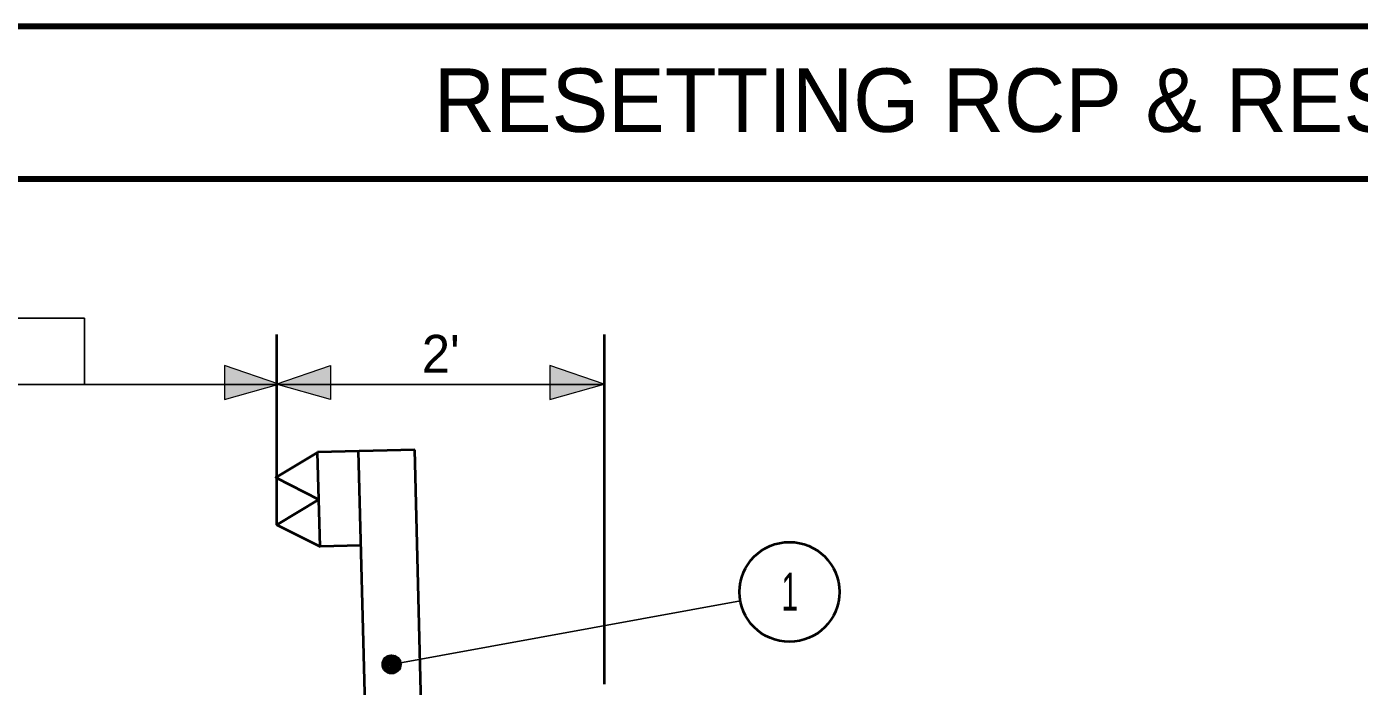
# Model space of a CAD drawing. Extents: x -8731 to 1841, y -62838 to -56618.
# Drawn here: x 553.6 to 1045.2, y -62019.6 to -61776.3 of the extents above; entities that cross this region are included whole.
import ezdxf
from ezdxf.enums import TextEntityAlignment as Align

# ---------------------------------------------------------------- set-up
doc = ezdxf.new("R2010")
doc.units = 0
doc.header["$LTSCALE"] = 5.6
doc.layers.add('1', color=7, linetype='Continuous', lineweight=13)
doc.layers.add('3', color=7, linetype='Continuous', lineweight=40)

msp = doc.modelspace()

# ---------------------------------------------------------------- hatches: boundary and pattern name
at = {"layer": '1'}
for points in [[(646.6, -61908.16), (626.6, -61901.26), (626.6, -61913.76)], [(645.66, -61908.16), (665.66, -61901.26), (665.66, -61913.76)], [(766.6, -61908.16), (746.6, -61901.26), (746.6, -61913.76)]]:
    msp.add_hatch(color=256, dxfattribs=at).paths.add_polyline_path(points)

# ---------------------------------------------------------------- linework, layer by layer
at = {"layer": '1', "lineweight": 100}
for p, q in [((1789.98, -61776.3), (297.74, -61776.3)), ((1789.98, -61832.56), (297.74, -61832.56))]:
    msp.add_line(p, q, dxfattribs=at)
at = {"layer": '1'}
for p, q in [((688.8, -62014.9), (684.6, -62010.7)), ((688.5, -62014.9), (684.6, -62011.16)), ((689.26, -62014.9), (684.74, -62010.24)), ((689.4, -62014.6), (684.9, -62010.1)), ((689.86, -62014.44), (685.06, -62009.8)), ((690.14, -62014.3), (685.2, -62009.36)), ((690.46, -62014.16), (685.5, -62009.2)), ((690.74, -62014), (685.66, -62008.9)), ((690.9, -62013.56), (685.94, -62008.6)), ((691.2, -62013.4), (686.1, -62008.44)), ((691.34, -62013.1), (686.54, -62008.3)), ((691.34, -62012.64), (686.86, -62008)), ((691.5, -62012.2), (687.14, -62008)), ((691.66, -62011.9), (687.6, -62008)), ((691.66, -62011.6), (687.9, -62007.84)), ((691.66, -62011.16), (688.5, -62008)), ((691.66, -62010.7), (688.94, -62008)), ((691.5, -62010.24), (689.4, -62008)), ((688.06, -62014.9), (684.6, -62011.44)), ((687.6, -62014.9), (684.6, -62011.9)), ((687, -62014.76), (684.74, -62012.64))]:
    msp.add_line(p, q, dxfattribs=at)
for points in [[(646.6, -61908.16), (626.6, -61901.26), (626.6, -61913.76)], [(645.66, -61908.16), (665.66, -61901.26), (665.66, -61913.76)], [(766.6, -61908.16), (746.6, -61901.26), (746.6, -61913.76)]]:
    msp.add_lwpolyline(points, close=True, dxfattribs=at)
msp.add_circle((688.2, -62011.45), 3.52, dxfattribs=at)
at = {"layer": '3', "lineweight": 25}
for p, q in [((574.94, -61883.8), (529.94, -61883.8)), ((574.94, -61883.8), (574.94, -61908.24)), ((688.2, -62011.44), (816.9, -61988.04))]:
    msp.add_line(p, q, dxfattribs=at)
at = {"layer": '3'}
for p, q in [((645.9, -61960), (645.9, -61889.8)), ((766.8, -62018.8), (766.8, -61889.8)), ((696.74, -61932.4), (660.9, -61933.16)), ((702.46, -62158.76), (696.74, -61932.4)), ((661.8, -61967.96), (660.9, -61933.3)), ((681.74, -62159.2), (676.06, -61932.84)), ((676.8, -61967.64), (661.8, -61967.96))]:
    msp.add_line(p, q, dxfattribs=at)
at = {"layer": '3', "lineweight": 25}
msp.add_lwpolyline([(766.8, -61908.24), (645.9, -61908.24), (503.86, -61908.24)], dxfattribs=at)
at = {"layer": '3'}
msp.add_lwpolyline([(660.9, -61933.3), (645.46, -61942.6), (661.34, -61950.7), (645.9, -61960), (661.8, -61967.96)], dxfattribs=at)
msp.add_circle((834.97, -61984.75), 18.41, dxfattribs=at)

# ---------------------------------------------------------------- texts
for s, height, p in [('RESETTING RCP & RESTORING SHOULDERS', 23.4, (1044.53, -61815.1)), ("2'", 13.95, (706.35, -61903.9))]:
    msp.add_text(s, height=height, dxfattribs=at).set_placement(p, align=Align.CENTER)
at = {"layer": '3', "width": 0.6}
msp.add_text('1', height=13.95, dxfattribs=at).set_placement((835.07, -61991.64), align=Align.CENTER)

doc.saveas('drawing.dxf')
